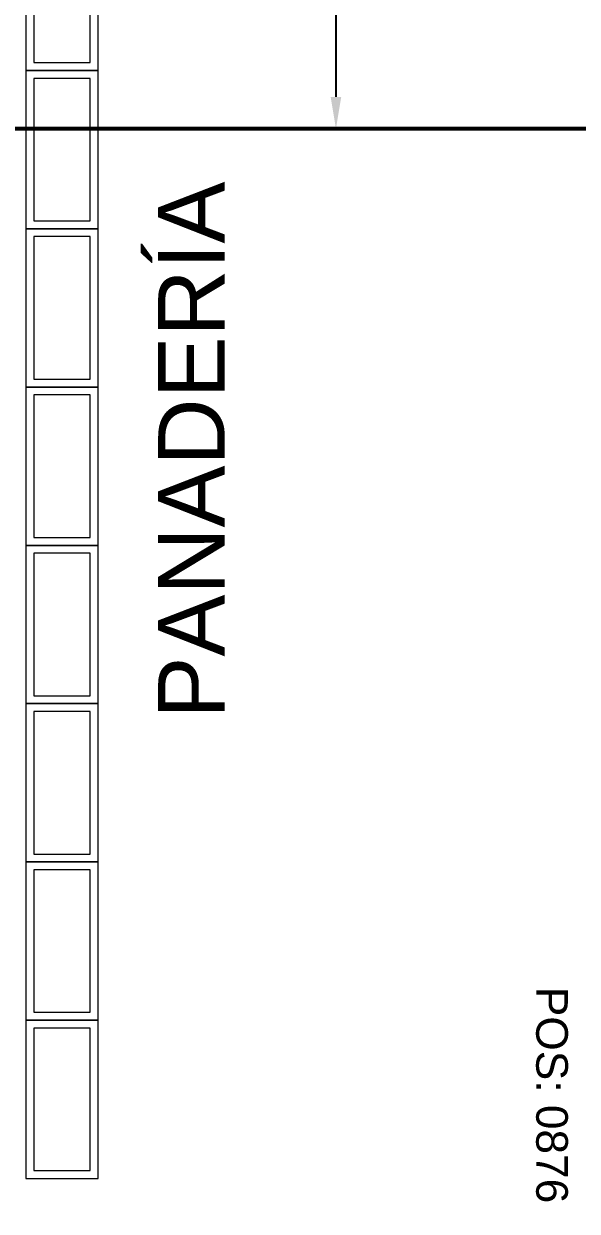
# Model space of a CAD drawing. Header units: millimetres. Extents: x 1478096 to 1808313, y 619971 to 762366.
# Drawn here: x 1539958 to 1543454, y 676990 to 684489 of the extents above; entities that cross this region are included whole.
import ezdxf
from ezdxf.enums import TextEntityAlignment as Align

# ---------------------------------------------------------------- set-up
doc = ezdxf.new("R2010")
doc.units = ezdxf.units.MM
doc.header["$LTSCALE"] = 10
doc.linetypes.add('CENTERX2', pattern=[4, 2.5, -0.5, 0.5, -0.5])
doc.layers.add('BLOQUES', color=7, linetype='Continuous', lineweight=0)
for name, color, linetype in [('COSTAN-CAM-EJES', 251, 'CENTERX2'), ('COSTAN-EXH-COTAS', 7, 'Continuous'), ('COSTAN-EXH-NOMENCLATURAS', 7, 'Continuous'), ('W-section count', 250, 'Continuous')]:
    doc.layers.add(name, color=color, linetype=linetype)
doc.styles.add('costan', font='arial.ttf')
doc.styles.add('HEAD', font='arial.ttf', dxfattribs={"height": 0.6})
doc.dimstyles.new('COSTAN-MM-100', dxfattribs={"dimtxt": 200, "dimasz": 200, "dimexe": 0, "dimexo": 0, "dimgap": 40, "dimtad": 1, "dimdec": 0, "dimzin": 0, "dimdsep": 46, "dimtxsty": 'costan', "dimblk1": 'ARCHTICK', "dimblk2": 'ARCHTICK', "dimcen": 0, "dimclrd": 256, "dimclre": 256, "dimclrt": 256, "dimadec": 0, "dimazin": 0, "dimtfac": 1, "dimtdec": 0, "dimtofl": 0, "dimtmove": 0, "dimatfit": 3, "dimfxl": 0, "dimtolj": 1, "dimtzin": 0, "dimarcsym": 0})

# ---------------------------------------------------------------- blocks, each defined once
blk = doc.blocks.new('*D512')
at = {"layer": 'COSTAN-EXH-COTAS', "lineweight": -2, "transparency": 16777216}
blk.add_line((1541929.9, 688218), (1541929.9, 684026.5), dxfattribs=at)
at = {"layer": 'COSTAN-EXH-COTAS', "transparency": 16777216}
for points in [[(1541896.6, 688218), (1541963.3, 688218), (1541929.9, 688418)], [(1541896.6, 684026.5), (1541963.3, 684026.5), (1541929.9, 683826.5)]]:
    blk.add_solid(points, dxfattribs=at)
at = {"layer": 'Defpoints', "color": 0, "transparency": 16777216}
for p in [(1541929.9, 688418), (1541929.9, 683826.5), (1541929.9, 683826.5)]:
    blk.add_point(p, dxfattribs=at)
at = {"layer": 'COSTAN-EXH-COTAS', "transparency": 16777216, "insert": (1541787.8, 686122.3), "char_height": 200, "attachment_point": 5, "rotation": 90, "style": 'costan'}
blk.add_mtext('\\A1;4592', dxfattribs=at)
blk = doc.blocks.new('_ARCHTICK')
at = {"color": 0, "linetype": 'ByBlock', "const_width": 0.15}
blk.add_lwpolyline([(-0.5, -0.5), (0.5, 0.5)], dxfattribs=at)

msp = doc.modelspace()

# ---------------------------------------------------------------- linework, layer by layer
at = {"layer": 'BLOQUES', "color": 44, "extrusion": (-5.02522e-05, 0.00012132, 1), "elevation": 6.104}
for points in [[(1539970.76, 685193.71), (1539970.76, 684194.109), (1540427.96, 684194.109), (1540427.96, 685193.709)], [(1540020.76, 685143.71), (1540020.76, 684244.109), (1540377.96, 684244.109), (1540377.96, 685143.709)], [(1539970.762, 684194.109), (1539970.762, 683194.509), (1540427.962, 683194.509), (1540427.962, 684194.109)], [(1540020.762, 684144.109), (1540020.762, 683244.509), (1540377.962, 683244.509), (1540377.962, 684144.109)], [(1539970.763, 683194.509), (1539970.762, 682194.909), (1540427.962, 682194.909), (1540427.963, 683194.509)], [(1540020.763, 683144.509), (1540020.762, 682244.909), (1540377.962, 682244.909), (1540377.963, 683144.509)], [(1539970.763, 682194.909), (1539970.763, 681195.308), (1540427.963, 681195.309), (1540427.963, 682194.909)], [(1540020.763, 682144.909), (1540020.763, 681245.309), (1540377.963, 681245.309), (1540377.963, 682144.909)], [(1539970.763, 681195.308), (1539970.763, 680195.708), (1540427.963, 680195.708), (1540427.963, 681195.308)], [(1540020.763, 681145.308), (1540020.763, 680245.708), (1540377.963, 680245.708), (1540377.963, 681145.308)], [(1539970.764, 680195.708), (1539970.764, 679196.108), (1540427.964, 679196.108), (1540427.964, 680195.708)], [(1540020.764, 680145.708), (1540020.764, 679246.108), (1540377.964, 679246.108), (1540377.964, 680145.708)], [(1539970.764, 679196.108), (1539970.764, 678196.508), (1540427.964, 678196.508), (1540427.964, 679196.108)], [(1540020.764, 679146.108), (1540020.764, 678246.508), (1540377.964, 678246.508), (1540377.964, 679146.108)], [(1539970.765, 678196.508), (1539970.765, 677196.907), (1540427.965, 677196.908), (1540427.965, 678196.508)], [(1540020.765, 678146.508), (1540020.765, 677246.907), (1540377.965, 677246.908), (1540377.965, 678146.508)]]:
    msp.add_lwpolyline(points, close=True, dxfattribs=at)
at = {"layer": 'COSTAN-CAM-EJES', "const_width": 25}
msp.add_lwpolyline([(1478108.728, 683826.502), (1676824.92, 683826.502)], dxfattribs=at)

# ---------------------------------------------------------------- texts
at = {"layer": 'COSTAN-EXH-NOMENCLATURAS', "insert": (1543460.133, 677724.217), "char_height": 200, "attachment_point": 5, "rotation": 270, "style": 'costan'}
msp.add_mtext('OV: 784165\\PPOS: 0876', dxfattribs=at)
at = {"layer": 'W-section count', "style": 'HEAD'}
msp.add_text('PANADERÍA', height=420, rotation=90, dxfattribs=at).set_placement((1540962.108, 681797.003, -157335.163), align=Align.MIDDLE)

# ---------------------------------------------------------------- dimensions: what is measured, and where the dimension line sits
at = {"layer": 'COSTAN-EXH-COTAS'}
dim = msp.add_linear_dim(base=(1541929.937, 683826.502), p1=(1541929.937, 688418.037), p2=(1541929.937, 683826.502), angle=90, dimstyle='COSTAN-MM-100', dxfattribs=at)
dim.commit()
dim.dimension.update_dxf_attribs({"geometry": '*D512', "text_midpoint": (1541787.823, 686122.269)})

doc.saveas('drawing.dxf')
